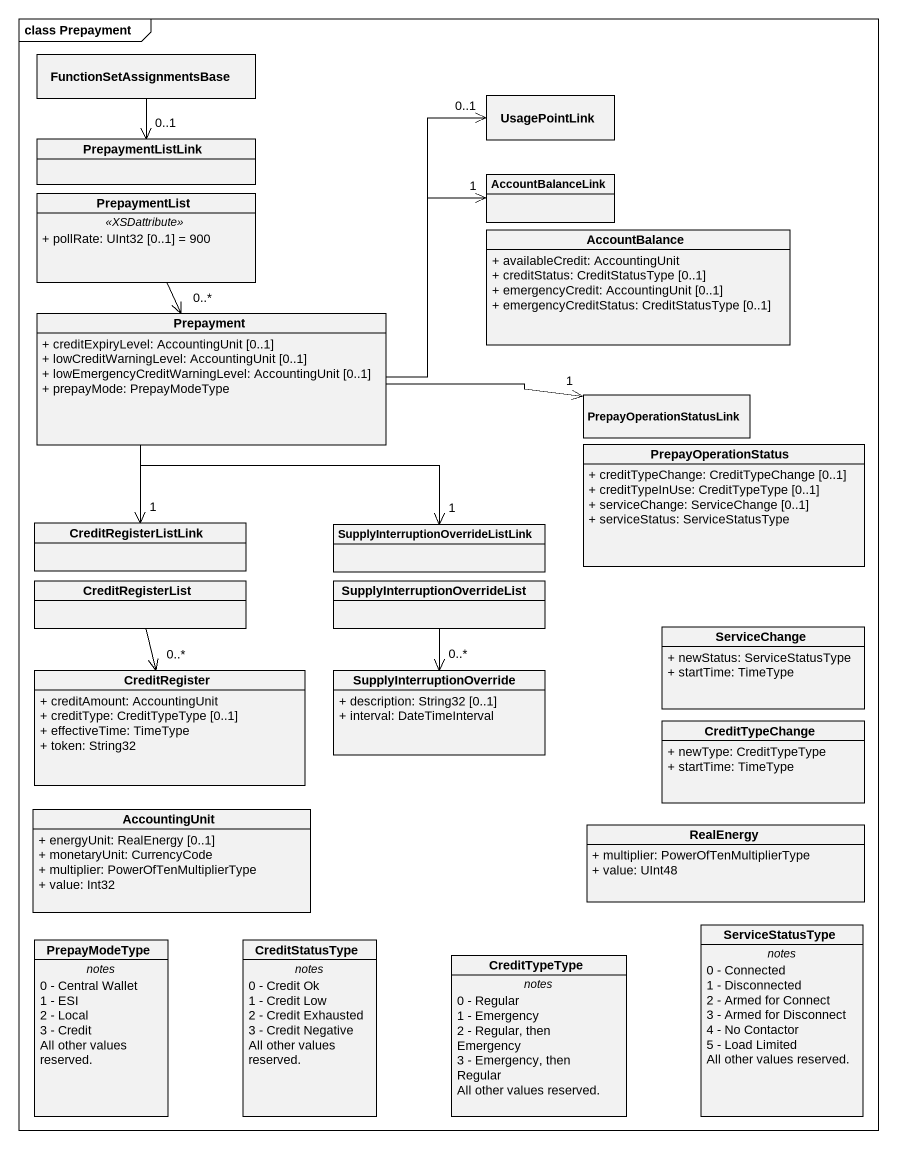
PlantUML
@startuml
mainframe class Prepayment
hide circle
hide empty members
skinparam classAttributeIconSize 0
class FunctionSetAssignmentsBase
class UsagePointLink
class PrepaymentListLink
class PrepaymentList {
  .. <<XSDattribute>> ..
  + pollRate: UInt32 [0..1] = 900
}
class AccountBalanceLink
class AccountBalance {
  + availableCredit: AccountingUnit
  + creditStatus: CreditStatusType [0..1]
  + emergencyCredit: AccountingUnit [0..1]
  + emergencyCreditStatus: CreditStatusType [0..1]
}
class Prepayment {
  + creditExpiryLevel: AccountingUnit [0..1]
  + lowCreditWarningLevel: AccountingUnit [0..1]
  + lowEmergencyCreditWarningLevel: AccountingUnit [0..1]
  + prepayMode: PrepayModeType
}
class PrepayOperationStatusLink
class PrepayOperationStatus {
  + creditTypeChange: CreditTypeChange [0..1]
  + creditTypeInUse: CreditTypeType [0..1]
  + serviceChange: ServiceChange [0..1]
  + serviceStatus: ServiceStatusType
}
class CreditRegisterListLink
class "SupplyInterruptionOverrideListLink" as SupplyInterruptionOverrideLi
class CreditRegisterList
class "SupplyInterruptionOverrideList" as SupplyInterruptionOverrideLi_2
class ServiceChange {
  + newStatus: ServiceStatusType
  + startTime: TimeType
}
class CreditRegister {
  + creditAmount: AccountingUnit
  + creditType: CreditTypeType [0..1]
  + effectiveTime: TimeType
  + token: String32
}
class SupplyInterruptionOverride {
  + description: String32 [0..1]
  + interval: DateTimeInterval
}
class CreditTypeChange {
  + newType: CreditTypeType
  + startTime: TimeType
}
class AccountingUnit {
  + energyUnit: RealEnergy [0..1]
  + monetaryUnit: CurrencyCode
  + multiplier: PowerOfTenMultiplierType
  + value: Int32
}
class RealEnergy {
  + multiplier: PowerOfTenMultiplierType
  + value: UInt48
}
class PrepayModeType {
  -- notes --
  0 - Central Wallet
  1 - ESI
  2 - Local
  3 - Credit
  All other values reserved.
}
class CreditStatusType {
  -- notes --
  0 - Credit Ok
  1 - Credit Low
  2 - Credit Exhausted
  3 - Credit Negative
  All other values reserved.
}
class CreditTypeType {
  -- notes --
  0 - Regular
  1 - Emergency
  2 - Regular, then Emergency
  3 - Emergency, then Regular
  All other values reserved.
}
class ServiceStatusType {
  -- notes --
  0 - Connected
  1 - Disconnected
  2 - Armed for Connect
  3 - Armed for Disconnect
  4 - No Contactor
  5 - Load Limited
  All other values reserved.
}
FunctionSetAssignmentsBase --> "0..1" PrepaymentListLink
PrepaymentList --> "0..*" Prepayment
Prepayment -up-> "0..1" UsagePointLink
Prepayment -right-> "1" AccountBalanceLink
Prepayment -right-> "1" PrepayOperationStatusLink
Prepayment --> "1" CreditRegisterListLink
Prepayment --> "1" SupplyInterruptionOverrideLi
CreditRegisterList --> "0..*" CreditRegister
SupplyInterruptionOverrideLi_2 --> "0..*" SupplyInterruptionOverride
@enduml
